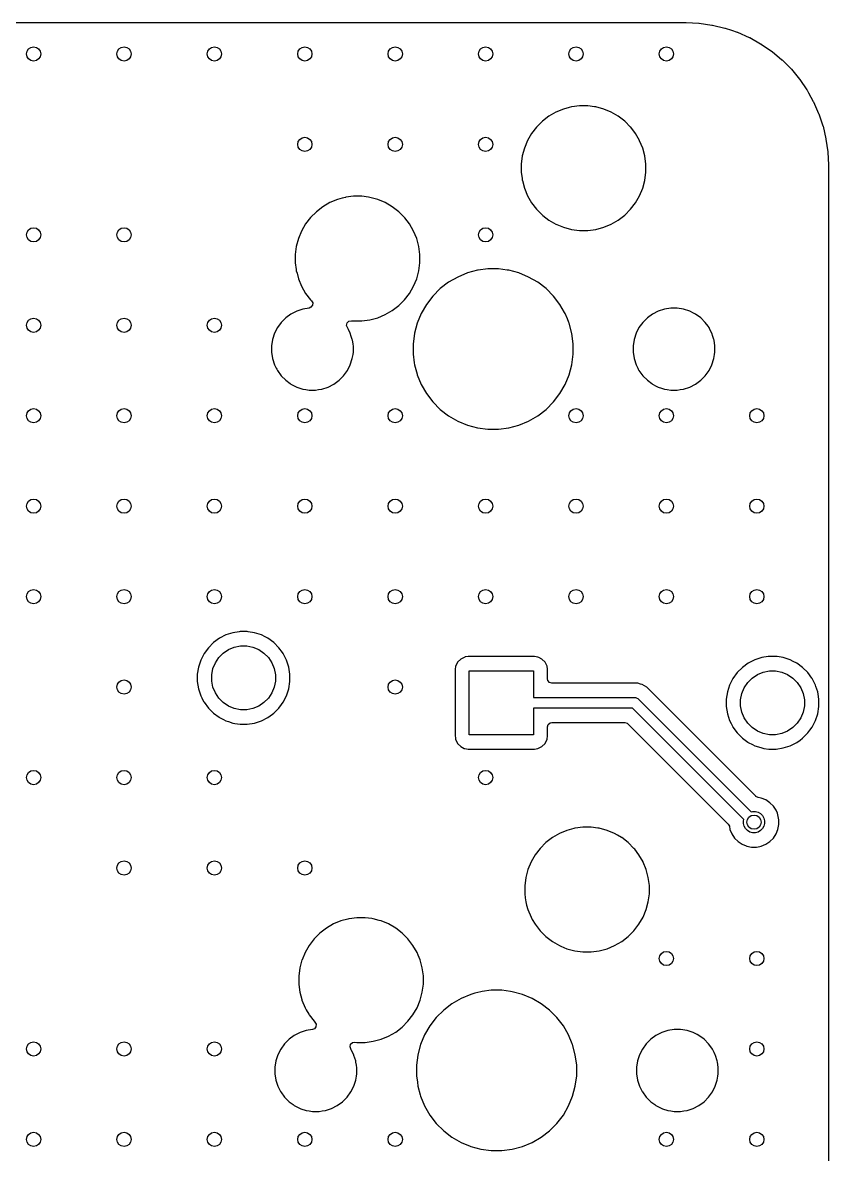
# Model space of a CAD drawing. Extents: x 2.6 to 14.2, y -9.4 to -3.8.
# Drawn here: x 13.271 to 14.162, y -5.047 to -3.796 of the extents above; entities that cross this region are included whole.
import ezdxf

# ---------------------------------------------------------------- set-up
doc = ezdxf.new("R2010")
doc.units = 0
doc.header["$MEASUREMENT"] = 0
doc.layers.add('BLACK', color=7, linetype='CONTINUOUS')

msp = doc.modelspace()

# ---------------------------------------------------------------- linework, layer by layer
at = {"layer": 'BLACK', "linetype": 'CONTINUOUS'}
for p, q in [((11.5547, -3.7959), (14.0012, -3.7959)), ((14.0012, -3.7959), (14.0048, -3.7959)), ((14.0048, -3.7959), (14.005, -3.7959)), ((14.005, -3.7959), (14.0192, -3.7966)), ((14.0192, -3.7966), (14.0196, -3.7966)), ((14.0196, -3.7966), (14.0336, -3.7986)), ((14.0336, -3.7986), (14.034, -3.7986)), ((14.034, -3.7986), (14.0478, -3.8019)), ((14.0478, -3.8019), (14.0482, -3.802)), ((14.0482, -3.802), (14.0551, -3.8043)), ((14.0551, -3.8043), (14.0616, -3.8065)), ((14.0616, -3.8065), (14.062, -3.8066)), ((14.062, -3.8066), (14.0749, -3.8123)), ((14.0749, -3.8123), (14.0753, -3.8125)), ((14.0753, -3.8125), (14.0872, -3.8192)), ((14.0872, -3.8192), (14.0876, -3.8194)), ((14.0876, -3.8194), (14.088, -3.8196)), ((14.088, -3.8196), (14.0996, -3.8276)), ((14.0996, -3.8276), (14.1, -3.8279)), ((14.1, -3.8279), (14.1108, -3.8369)), ((14.1108, -3.8369), (14.1111, -3.8372)), ((14.1111, -3.8372), (14.1211, -3.8471)), ((14.1211, -3.8471), (14.1214, -3.8475)), ((14.1214, -3.8475), (14.1304, -3.8583)), ((14.1304, -3.8583), (14.1307, -3.8587)), ((14.1307, -3.8587), (14.1386, -3.8703)), ((14.1386, -3.8703), (14.1389, -3.8707)), ((14.1389, -3.8707), (14.1405, -3.8736)), ((14.1405, -3.8736), (14.1457, -3.883)), ((13.8756, -3.8897), (13.8694, -3.8914)), ((13.8781, -3.8891), (13.8756, -3.8897)), ((13.8785, -3.889), (13.8781, -3.8891)), ((13.887, -3.8879), (13.8785, -3.889)), ((13.8961, -3.8879), (13.887, -3.8879)), ((13.887, -3.8879), (13.887, -3.8879)), ((13.9035, -3.8889), (13.8961, -3.8879)), ((13.8961, -3.8879), (13.8961, -3.8879)), ((13.905, -3.8891), (13.9035, -3.8889)), ((13.9138, -3.8914), (13.905, -3.8891)), ((14.1457, -3.883), (14.1459, -3.8834)), ((14.1459, -3.8834), (14.1516, -3.8963)), ((13.8532, -3.8994), (13.846, -3.9049)), ((13.861, -3.8949), (13.8532, -3.8994)), ((13.8694, -3.8914), (13.861, -3.8949)), ((13.861, -3.8949), (13.861, -3.8949)), ((13.9221, -3.8949), (13.9138, -3.8914)), ((13.9299, -3.8994), (13.9221, -3.8949)), ((13.9221, -3.8949), (13.9221, -3.8949)), ((13.9371, -3.9049), (13.9299, -3.8994)), ((14.1516, -3.8963), (14.1518, -3.8967)), ((14.1518, -3.8967), (14.1563, -3.9101)), ((13.8396, -3.9113), (13.8341, -3.9184)), ((13.846, -3.9049), (13.8396, -3.9113)), ((13.9435, -3.9113), (13.9371, -3.9049)), ((13.9371, -3.9049), (13.9371, -3.9049)), ((13.9437, -3.9116), (13.9435, -3.9113)), ((13.9435, -3.9113), (13.9435, -3.9113)), ((13.9435, -3.9113), (13.9435, -3.9113)), ((13.949, -3.9184), (13.9437, -3.9116)), ((14.1563, -3.9101), (14.1564, -3.9105)), ((14.1564, -3.9105), (14.1596, -3.9242)), ((13.8296, -3.9263), (13.8262, -3.9346)), ((13.8341, -3.9184), (13.8296, -3.9263)), ((13.8296, -3.9263), (13.8296, -3.9263)), ((13.9535, -3.9263), (13.949, -3.9184)), ((13.949, -3.9184), (13.949, -3.9184)), ((13.949, -3.9184), (13.949, -3.9184)), ((13.9536, -3.9266), (13.9535, -3.9263)), ((13.9535, -3.9263), (13.9535, -3.9263)), ((13.9535, -3.9263), (13.9535, -3.9263)), ((13.957, -3.9346), (13.9536, -3.9266)), ((14.1596, -3.9242), (14.1597, -3.9247)), ((14.1597, -3.9247), (14.1616, -3.9386)), ((13.8262, -3.9346), (13.8238, -3.9433)), ((13.9593, -3.9433), (13.957, -3.9346)), ((14.1616, -3.9386), (14.1617, -3.9391)), ((14.1617, -3.9391), (14.1623, -3.9532)), ((13.8238, -3.9433), (13.8226, -3.9523)), ((13.8226, -3.9523), (13.8226, -3.9613)), ((13.8238, -3.9433), (13.8238, -3.9433)), ((13.9605, -3.9523), (13.9593, -3.9433)), ((13.9605, -3.9613), (13.9605, -3.9523)), ((14.1623, -3.9532), (14.1623, -3.9535)), ((14.1623, -3.9535), (14.1623, -5.9978)), ((13.8226, -3.9613), (13.8236, -3.9682)), ((13.9593, -3.9703), (13.9605, -3.9613)), ((13.8236, -3.9682), (13.8238, -3.9703)), ((13.8238, -3.9703), (13.8239, -3.9706)), ((13.8239, -3.9706), (13.8262, -3.979)), ((13.957, -3.979), (13.9593, -3.9703)), ((13.6244, -3.99), (13.6194, -3.9914)), ((13.6281, -3.9891), (13.6244, -3.99)), ((13.6285, -3.989), (13.6281, -3.9891)), ((13.637, -3.9879), (13.6285, -3.989)), ((13.6461, -3.9879), (13.637, -3.9879)), ((13.637, -3.9879), (13.637, -3.9879)), ((13.6535, -3.9889), (13.6461, -3.9879)), ((13.6461, -3.9879), (13.6461, -3.9879)), ((13.655, -3.9891), (13.6535, -3.9889)), ((13.6638, -3.9914), (13.655, -3.9891)), ((13.8262, -3.979), (13.8296, -3.9873)), ((13.8296, -3.9873), (13.8296, -3.9873)), ((13.8296, -3.9873), (13.8341, -3.9952)), ((13.949, -3.9952), (13.9535, -3.9873)), ((13.9535, -3.9873), (13.957, -3.979)), ((13.6032, -3.9994), (13.596, -4.0049)), ((13.611, -3.9949), (13.6032, -3.9994)), ((13.6194, -3.9914), (13.611, -3.9949)), ((13.611, -3.9949), (13.611, -3.9949)), ((13.6721, -3.9949), (13.6638, -3.9914)), ((13.6799, -3.9994), (13.6721, -3.9949)), ((13.6721, -3.9949), (13.6721, -3.9949)), ((13.6871, -4.0049), (13.6799, -3.9994)), ((13.8341, -3.9952), (13.8396, -4.0023)), ((13.8396, -4.0023), (13.8396, -4.0023)), ((13.8396, -4.0023), (13.846, -4.0087)), ((13.9371, -4.0087), (13.9435, -4.0023)), ((13.9435, -4.0023), (13.949, -3.9952)), ((13.9435, -4.0023), (13.9435, -4.0023)), ((13.9435, -4.0023), (13.9435, -4.0023)), ((13.5896, -4.0113), (13.5841, -4.0184)), ((13.596, -4.0049), (13.5896, -4.0113)), ((13.6935, -4.0113), (13.6871, -4.0049)), ((13.6871, -4.0049), (13.6871, -4.0049)), ((13.6937, -4.0116), (13.6935, -4.0113)), ((13.6935, -4.0113), (13.6935, -4.0113)), ((13.6935, -4.0113), (13.6935, -4.0113)), ((13.699, -4.0184), (13.6937, -4.0116)), ((13.846, -4.0087), (13.846, -4.0087)), ((13.846, -4.0087), (13.846, -4.0087)), ((13.846, -4.0087), (13.8464, -4.009)), ((13.8464, -4.009), (13.8532, -4.0142)), ((13.8532, -4.0142), (13.8532, -4.0142)), ((13.8532, -4.0142), (13.8532, -4.0142)), ((13.8532, -4.0142), (13.861, -4.0187)), ((13.9221, -4.0187), (13.9299, -4.0142)), ((13.9299, -4.0142), (13.9371, -4.0087)), ((13.9371, -4.0087), (13.9371, -4.0087)), ((13.9371, -4.0087), (13.9371, -4.0087)), ((13.5796, -4.0263), (13.5762, -4.0346)), ((13.5841, -4.0184), (13.5796, -4.0263)), ((13.5796, -4.0263), (13.5796, -4.0263)), ((13.7035, -4.0263), (13.699, -4.0184)), ((13.699, -4.0184), (13.699, -4.0184)), ((13.699, -4.0184), (13.699, -4.0184)), ((13.7036, -4.0266), (13.7035, -4.0263)), ((13.7035, -4.0263), (13.7035, -4.0263)), ((13.7035, -4.0263), (13.7035, -4.0263)), ((13.707, -4.0346), (13.7036, -4.0266)), ((13.861, -4.0187), (13.861, -4.0187)), ((13.861, -4.0187), (13.861, -4.0187)), ((13.861, -4.0187), (13.8618, -4.019)), ((13.8618, -4.019), (13.8694, -4.0222)), ((13.8694, -4.0222), (13.8781, -4.0245)), ((13.8781, -4.0245), (13.887, -4.0257)), ((13.887, -4.0257), (13.887, -4.0257)), ((13.887, -4.0257), (13.8961, -4.0257)), ((13.8961, -4.0257), (13.905, -4.0245)), ((13.8961, -4.0257), (13.8961, -4.0257)), ((13.905, -4.0245), (13.9138, -4.0222)), ((13.9138, -4.0222), (13.9221, -4.0187)), ((13.5762, -4.0346), (13.5738, -4.0433)), ((13.7093, -4.0433), (13.707, -4.0346)), ((13.5738, -4.0433), (13.5726, -4.0523)), ((13.5726, -4.0523), (13.5726, -4.0613)), ((13.5738, -4.0433), (13.5738, -4.0433)), ((13.7105, -4.0523), (13.7093, -4.0433)), ((13.7105, -4.0613), (13.7105, -4.0523)), ((13.5726, -4.0613), (13.5736, -4.0688)), ((13.7093, -4.0703), (13.7105, -4.0613)), ((13.5736, -4.0688), (13.5738, -4.0703)), ((13.5738, -4.0703), (13.5746, -4.073)), ((13.5746, -4.073), (13.5762, -4.079)), ((13.707, -4.079), (13.7093, -4.0703)), ((13.7523, -4.0772), (13.7422, -4.083)), ((13.763, -4.0727), (13.7523, -4.0772)), ((13.7523, -4.0772), (13.7523, -4.0772)), ((13.7742, -4.0697), (13.763, -4.0727)), ((13.763, -4.0727), (13.763, -4.0727)), ((13.7748, -4.0696), (13.7742, -4.0697)), ((13.7858, -4.0682), (13.7748, -4.0696)), ((13.7974, -4.0682), (13.7858, -4.0682)), ((13.7858, -4.0682), (13.7858, -4.0682)), ((13.807, -4.0695), (13.7974, -4.0682)), ((13.7974, -4.0682), (13.7974, -4.0682)), ((13.8089, -4.0697), (13.807, -4.0695)), ((13.8201, -4.0727), (13.8089, -4.0697)), ((13.8308, -4.0772), (13.8201, -4.0727)), ((13.8201, -4.0727), (13.8201, -4.0727)), ((13.8201, -4.0727), (13.8201, -4.0727)), ((13.8409, -4.083), (13.8308, -4.0772)), ((13.8308, -4.0772), (13.8308, -4.0772)), ((13.5762, -4.079), (13.5796, -4.0873)), ((13.5796, -4.0873), (13.5796, -4.0873)), ((13.5796, -4.0873), (13.5841, -4.0952)), ((13.699, -4.0952), (13.7035, -4.0873)), ((13.7035, -4.0873), (13.707, -4.079)), ((13.733, -4.09), (13.7248, -4.0983)), ((13.7422, -4.083), (13.733, -4.09)), ((13.733, -4.09), (13.733, -4.09)), ((13.8501, -4.09), (13.8409, -4.083)), ((13.8583, -4.0983), (13.8501, -4.09)), ((13.8501, -4.09), (13.8501, -4.09)), ((13.5841, -4.0952), (13.5896, -4.1023)), ((13.5896, -4.1023), (13.5896, -4.1023)), ((13.5896, -4.1023), (13.5906, -4.1033)), ((13.5906, -4.1033), (13.5919, -4.1057)), ((13.6871, -4.1087), (13.6935, -4.1023)), ((13.6935, -4.1023), (13.699, -4.0952)), ((13.6935, -4.1023), (13.6935, -4.1023)), ((13.6935, -4.1023), (13.6935, -4.1023)), ((13.7248, -4.0983), (13.7177, -4.1075)), ((13.7248, -4.0983), (13.7248, -4.0983)), ((13.8654, -4.1075), (13.8583, -4.0983)), ((13.8583, -4.0983), (13.8583, -4.0983)), ((13.5742, -4.1148), (13.5678, -4.1181)), ((13.581, -4.1126), (13.5742, -4.1148)), ((13.5742, -4.1148), (13.5742, -4.1148)), ((13.5879, -4.1115), (13.581, -4.1126)), ((13.59, -4.1106), (13.5879, -4.1115)), ((13.5917, -4.1084), (13.59, -4.1106)), ((13.5919, -4.1057), (13.5917, -4.1084)), ((13.6721, -4.1187), (13.6799, -4.1142)), ((13.6799, -4.1142), (13.6871, -4.1087)), ((13.6871, -4.1087), (13.6871, -4.1087)), ((13.6871, -4.1087), (13.6871, -4.1087)), ((13.7177, -4.1075), (13.7119, -4.1175)), ((13.8705, -4.1163), (13.8654, -4.1075)), ((13.8712, -4.1175), (13.8705, -4.1163)), ((13.9742, -4.1148), (13.9678, -4.1181)), ((13.981, -4.1126), (13.9742, -4.1148)), ((13.9742, -4.1148), (13.9742, -4.1148)), ((13.988, -4.1115), (13.981, -4.1126)), ((13.9951, -4.1115), (13.988, -4.1115)), ((13.988, -4.1115), (13.988, -4.1115)), ((14.0022, -4.1126), (13.9951, -4.1115)), ((13.9951, -4.1115), (13.9951, -4.1115)), ((14.009, -4.1148), (14.0022, -4.1126)), ((14.0133, -4.117), (14.009, -4.1148)), ((14.009, -4.1148), (14.009, -4.1148)), ((13.557, -4.1273), (13.5528, -4.1331)), ((13.5621, -4.1222), (13.557, -4.1273)), ((13.557, -4.1273), (13.557, -4.1273)), ((13.5678, -4.1181), (13.5621, -4.1222)), ((13.5621, -4.1222), (13.5621, -4.1222)), ((13.6294, -4.1306), (13.6301, -4.1279)), ((13.6301, -4.1279), (13.632, -4.126)), ((13.632, -4.126), (13.6347, -4.1254)), ((13.6347, -4.1254), (13.635, -4.1254)), ((13.635, -4.1254), (13.637, -4.1257)), ((13.637, -4.1257), (13.637, -4.1257)), ((13.637, -4.1257), (13.6461, -4.1257)), ((13.6461, -4.1257), (13.655, -4.1245)), ((13.6461, -4.1257), (13.6461, -4.1257)), ((13.655, -4.1245), (13.6638, -4.1222)), ((13.6638, -4.1222), (13.6721, -4.1187)), ((13.7075, -4.1283), (13.7045, -4.1394)), ((13.7119, -4.1175), (13.7075, -4.1283)), ((13.7075, -4.1283), (13.7075, -4.1283)), ((13.7119, -4.1175), (13.7119, -4.1175)), ((13.8737, -4.1235), (13.8712, -4.1175)), ((13.8754, -4.1276), (13.8737, -4.1235)), ((13.8756, -4.1283), (13.8754, -4.1276)), ((13.8787, -4.1395), (13.8756, -4.1283)), ((13.957, -4.1273), (13.9528, -4.1331)), ((13.9621, -4.1222), (13.957, -4.1273)), ((13.957, -4.1273), (13.957, -4.1273)), ((13.9678, -4.1181), (13.9621, -4.1222)), ((13.9621, -4.1222), (13.9621, -4.1222)), ((14.0153, -4.1181), (14.0133, -4.117)), ((14.0211, -4.1222), (14.0153, -4.1181)), ((14.0153, -4.1181), (14.0153, -4.1181)), ((14.0153, -4.1181), (14.0153, -4.1181)), ((14.0261, -4.1273), (14.0211, -4.1222)), ((14.0211, -4.1222), (14.0211, -4.1222)), ((14.0292, -4.1315), (14.0261, -4.1273)), ((14.0261, -4.1273), (14.0261, -4.1273)), ((13.5496, -4.1394), (13.5474, -4.1462)), ((13.5528, -4.1331), (13.5496, -4.1394)), ((13.5496, -4.1394), (13.5496, -4.1394)), ((13.6303, -4.1329), (13.6294, -4.1306)), ((13.6303, -4.1331), (13.6302, -4.1329)), ((13.6302, -4.1329), (13.6303, -4.1329)), ((13.6314, -4.1352), (13.6303, -4.1331)), ((13.6303, -4.1331), (13.6303, -4.1331)), ((13.6303, -4.1331), (13.6303, -4.1331)), ((13.6335, -4.1394), (13.6314, -4.1352)), ((13.6346, -4.1428), (13.6335, -4.1394)), ((13.6335, -4.1394), (13.6335, -4.1394)), ((13.7045, -4.1395), (13.703, -4.151)), ((13.7045, -4.1394), (13.7045, -4.1395)), ((13.7045, -4.1395), (13.7045, -4.1395)), ((13.8802, -4.151), (13.8787, -4.1395)), ((13.9496, -4.1394), (13.9474, -4.1462)), ((13.9528, -4.1331), (13.9496, -4.1394)), ((13.9496, -4.1394), (13.9496, -4.1394)), ((14.0303, -4.1331), (14.0292, -4.1315)), ((14.0314, -4.1352), (14.0303, -4.1331)), ((14.0335, -4.1394), (14.0314, -4.1352)), ((14.0346, -4.1428), (14.0335, -4.1394)), ((14.0335, -4.1394), (14.0335, -4.1394)), ((13.5474, -4.1462), (13.5463, -4.1532)), ((13.5463, -4.1532), (13.5463, -4.1604)), ((13.6357, -4.1462), (13.6346, -4.1428)), ((13.6359, -4.147), (13.6357, -4.1462)), ((13.6365, -4.151), (13.6359, -4.147)), ((13.6366, -4.1516), (13.6365, -4.151)), ((13.6369, -4.1532), (13.6366, -4.1516)), ((13.6369, -4.1604), (13.6369, -4.1532)), ((13.703, -4.151), (13.703, -4.1626)), ((13.8802, -4.1532), (13.8802, -4.151)), ((13.8802, -4.1626), (13.8802, -4.1532)), ((13.9474, -4.1462), (13.9463, -4.1532)), ((13.9463, -4.1532), (13.9463, -4.1604)), ((14.0357, -4.1462), (14.0346, -4.1428)), ((14.0359, -4.147), (14.0357, -4.1462)), ((14.0369, -4.1532), (14.0359, -4.147)), ((14.0369, -4.1604), (14.0369, -4.1532)), ((13.5463, -4.1604), (13.5474, -4.1674)), ((13.6357, -4.1674), (13.6365, -4.1629)), ((13.6365, -4.1629), (13.6369, -4.1604)), ((13.703, -4.1626), (13.7042, -4.1722)), ((13.8787, -4.1741), (13.8802, -4.1626)), ((13.9463, -4.1604), (13.9474, -4.1674)), ((14.0357, -4.1674), (14.0365, -4.1629)), ((14.0365, -4.1629), (14.0369, -4.1604)), ((13.5474, -4.1674), (13.5496, -4.1742)), ((13.5496, -4.1742), (13.5496, -4.1742)), ((13.5496, -4.1742), (13.5515, -4.1779)), ((13.5515, -4.1779), (13.5521, -4.179)), ((13.6303, -4.1805), (13.6335, -4.1742)), ((13.6335, -4.1742), (13.6357, -4.1674)), ((13.7042, -4.1722), (13.7045, -4.1741)), ((13.7045, -4.1741), (13.7073, -4.1845)), ((13.8756, -4.1853), (13.8787, -4.1741)), ((13.9474, -4.1674), (13.9496, -4.1742)), ((13.9496, -4.1742), (13.9496, -4.1742)), ((13.9496, -4.1742), (13.9515, -4.1779)), ((13.9515, -4.1779), (13.9521, -4.179)), ((14.0303, -4.1805), (14.0335, -4.1742)), ((14.0335, -4.1742), (14.0357, -4.1674)), ((13.5521, -4.179), (13.5528, -4.1805)), ((13.5528, -4.1805), (13.557, -4.1863)), ((13.557, -4.1863), (13.557, -4.1863)), ((13.557, -4.1863), (13.5621, -4.1913)), ((13.5621, -4.1913), (13.5621, -4.1913)), ((13.5621, -4.1913), (13.5669, -4.1948)), ((13.6153, -4.1955), (13.6211, -4.1913)), ((13.6211, -4.1913), (13.6261, -4.1863)), ((13.6261, -4.1863), (13.6303, -4.1805)), ((13.7073, -4.1845), (13.7075, -4.1853)), ((13.7075, -4.1853), (13.7075, -4.1853)), ((13.7075, -4.1853), (13.7119, -4.1961)), ((13.8712, -4.1961), (13.8756, -4.1853)), ((13.9521, -4.179), (13.9528, -4.1805)), ((13.9528, -4.1805), (13.957, -4.1863)), ((13.957, -4.1863), (13.957, -4.1863)), ((13.957, -4.1863), (13.9621, -4.1913)), ((13.9621, -4.1913), (13.9621, -4.1913)), ((13.9621, -4.1913), (13.9669, -4.1948)), ((14.0153, -4.1955), (14.0211, -4.1913)), ((14.0211, -4.1913), (14.0261, -4.1863)), ((14.0261, -4.1863), (14.0303, -4.1805)), ((13.5669, -4.1948), (13.5678, -4.1955)), ((13.5678, -4.1955), (13.572, -4.1977)), ((13.572, -4.1977), (13.5742, -4.1988)), ((13.5742, -4.1988), (13.5742, -4.1988)), ((13.5742, -4.1988), (13.5776, -4.1999)), ((13.5776, -4.1999), (13.581, -4.201)), ((13.581, -4.201), (13.5842, -4.2015)), ((13.5842, -4.2015), (13.588, -4.2021)), ((13.588, -4.2021), (13.588, -4.2021)), ((13.588, -4.2021), (13.5951, -4.2021)), ((13.5951, -4.2021), (13.5985, -4.2016)), ((13.5985, -4.2016), (13.6022, -4.201)), ((13.6022, -4.201), (13.609, -4.1988)), ((13.609, -4.1988), (13.6153, -4.1955)), ((13.7119, -4.1961), (13.7119, -4.1961)), ((13.7119, -4.1961), (13.7177, -4.2061)), ((13.8654, -4.2061), (13.8712, -4.1961)), ((13.9669, -4.1948), (13.9678, -4.1955)), ((13.9678, -4.1955), (13.972, -4.1977)), ((13.972, -4.1977), (13.9742, -4.1988)), ((13.9742, -4.1988), (13.9742, -4.1988)), ((13.9742, -4.1988), (13.9776, -4.1999)), ((13.9776, -4.1999), (13.981, -4.201)), ((13.981, -4.201), (13.9842, -4.2015)), ((13.9842, -4.2015), (13.988, -4.2021)), ((13.988, -4.2021), (13.988, -4.2021)), ((13.988, -4.2021), (13.9951, -4.2021)), ((13.9951, -4.2021), (13.9985, -4.2016)), ((13.9985, -4.2016), (14.0022, -4.201)), ((14.0022, -4.201), (14.009, -4.1988)), ((14.009, -4.1988), (14.0153, -4.1955)), ((13.7177, -4.2061), (13.7248, -4.2153)), ((13.7248, -4.2153), (13.7248, -4.2153)), ((13.7248, -4.2153), (13.733, -4.2236)), ((13.8501, -4.2236), (13.8583, -4.2153)), ((13.8583, -4.2153), (13.8654, -4.2061)), ((13.733, -4.2236), (13.733, -4.2236)), ((13.733, -4.2236), (13.7422, -4.2306)), ((13.8409, -4.2306), (13.8501, -4.2236)), ((13.7422, -4.2306), (13.7523, -4.2364)), ((13.7523, -4.2364), (13.7523, -4.2364)), ((13.7523, -4.2364), (13.7523, -4.2364)), ((13.7523, -4.2364), (13.763, -4.2409)), ((13.763, -4.2409), (13.7742, -4.2439)), ((13.8089, -4.2439), (13.8201, -4.2409)), ((13.8201, -4.2409), (13.8308, -4.2364)), ((13.8308, -4.2364), (13.8409, -4.2306)), ((13.7742, -4.2439), (13.7858, -4.2454)), ((13.7858, -4.2454), (13.7858, -4.2454)), ((13.7858, -4.2454), (13.7974, -4.2454)), ((13.7974, -4.2454), (13.8089, -4.2439)), ((13.7974, -4.2454), (13.7974, -4.2454)), ((13.4887, -4.4765), (13.4822, -4.4813)), ((13.4959, -4.4729), (13.4887, -4.4765)), ((13.5035, -4.4704), (13.4959, -4.4729)), ((13.5105, -4.4693), (13.5035, -4.4704)), ((13.5115, -4.4691), (13.5105, -4.4693)), ((13.5195, -4.4691), (13.5115, -4.4691)), ((13.5206, -4.4693), (13.5195, -4.4691)), ((13.5275, -4.4704), (13.5206, -4.4693)), ((13.5352, -4.4729), (13.5275, -4.4704)), ((13.5392, -4.4749), (13.5352, -4.4729)), ((13.5424, -4.4765), (13.5392, -4.4749)), ((13.5489, -4.4813), (13.5424, -4.4765)), ((13.5424, -4.4765), (13.5424, -4.4765)), ((13.5424, -4.4765), (13.5424, -4.4765)), ((13.4765, -4.487), (13.4717, -4.4935)), ((13.4822, -4.4813), (13.4765, -4.487)), ((13.493, -4.4929), (13.4988, -4.4891)), ((13.4988, -4.4891), (13.5052, -4.4864)), ((13.5052, -4.4864), (13.512, -4.485)), ((13.512, -4.485), (13.519, -4.485)), ((13.519, -4.485), (13.5258, -4.4864)), ((13.5258, -4.4864), (13.5322, -4.4891)), ((13.5322, -4.4891), (13.538, -4.4929)), ((13.5546, -4.487), (13.5489, -4.4813)), ((13.5585, -4.4923), (13.5546, -4.487)), ((13.4681, -4.5007), (13.4656, -4.5083)), ((13.4717, -4.4935), (13.4681, -4.5007)), ((13.4816, -4.51), (13.4843, -4.5036)), ((13.4843, -4.5036), (13.4881, -4.4978)), ((13.4881, -4.4978), (13.493, -4.4929)), ((13.538, -4.4929), (13.5429, -4.4978)), ((13.5429, -4.4978), (13.5468, -4.5036)), ((13.5468, -4.5036), (13.5494, -4.51)), ((13.5593, -4.4935), (13.5585, -4.4923)), ((13.5615, -4.4978), (13.5593, -4.4935)), ((13.563, -4.5007), (13.5615, -4.4978)), ((13.5655, -4.5083), (13.563, -4.5007)), ((13.563, -4.5007), (13.563, -4.5007)), ((13.563, -4.5007), (13.563, -4.5007)), ((13.7517, -4.5041), (13.7499, -4.5075)), ((13.7522, -4.503), (13.7517, -4.5041)), ((13.7557, -4.4995), (13.7522, -4.503)), ((13.7522, -4.503), (13.7522, -4.503)), ((13.7522, -4.503), (13.7522, -4.503)), ((13.7602, -4.4973), (13.7557, -4.4995)), ((13.7557, -4.4995), (13.7557, -4.4995)), ((13.7557, -4.4995), (13.7557, -4.4995)), ((13.7607, -4.4972), (13.7602, -4.4973)), ((13.7639, -4.4967), (13.7607, -4.4972)), ((13.8372, -4.4967), (13.7639, -4.4967)), ((13.8409, -4.4973), (13.8372, -4.4967)), ((13.842, -4.4978), (13.8409, -4.4973)), ((13.8454, -4.4995), (13.842, -4.4978)), ((13.8489, -4.503), (13.8454, -4.4995)), ((13.8454, -4.4995), (13.8454, -4.4995)), ((13.8454, -4.4995), (13.8454, -4.4995)), ((13.8512, -4.5075), (13.8489, -4.503)), ((13.8489, -4.503), (13.8489, -4.503)), ((13.8489, -4.503), (13.8489, -4.503)), ((14.0737, -4.5041), (14.0672, -4.5088)), ((14.0809, -4.5004), (14.0737, -4.5041)), ((14.0886, -4.4979), (14.0809, -4.5004)), ((14.0956, -4.4968), (14.0886, -4.4979)), ((14.0965, -4.4967), (14.0956, -4.4968)), ((14.1046, -4.4967), (14.0965, -4.4967)), ((14.1057, -4.4968), (14.1046, -4.4967)), ((14.1125, -4.4979), (14.1057, -4.4968)), ((14.1202, -4.5004), (14.1125, -4.4979)), ((14.1235, -4.5021), (14.1202, -4.5004)), ((14.1274, -4.5041), (14.1235, -4.5021)), ((14.1339, -4.5088), (14.1274, -4.5041)), ((14.1274, -4.5041), (14.1274, -4.5041)), ((14.1274, -4.5041), (14.1274, -4.5041)), ((13.4656, -4.5083), (13.4643, -4.5163)), ((13.4643, -4.5163), (13.4643, -4.5243)), ((13.4803, -4.5168), (13.4816, -4.51)), ((13.5494, -4.51), (13.5508, -4.5168)), ((13.5659, -4.5112), (13.5655, -4.5083)), ((13.5667, -4.5163), (13.5659, -4.5112)), ((13.5667, -4.5243), (13.5667, -4.5163)), ((13.7499, -4.5075), (13.7494, -4.5112)), ((13.7494, -4.5112), (13.7494, -4.5845)), ((13.7651, -4.5833), (13.7651, -4.5124)), ((13.7651, -4.5124), (13.836, -4.5124)), ((13.836, -4.5124), (13.836, -4.542)), ((13.8517, -4.5107), (13.8512, -4.5075)), ((13.8518, -4.5112), (13.8517, -4.5107)), ((13.8518, -4.5213), (13.8518, -4.5112)), ((14.0615, -4.5145), (14.0568, -4.521)), ((14.0672, -4.5088), (14.0615, -4.5145)), ((14.0781, -4.5205), (14.0839, -4.5166)), ((14.0839, -4.5166), (14.0903, -4.514)), ((14.0903, -4.514), (14.0971, -4.5126)), ((14.0971, -4.5126), (14.104, -4.5126)), ((14.104, -4.5126), (14.1108, -4.514)), ((14.1108, -4.514), (14.1173, -4.5166)), ((14.1173, -4.5166), (14.123, -4.5205)), ((14.1396, -4.5145), (14.1339, -4.5088)), ((14.144, -4.5206), (14.1396, -4.5145)), ((13.4643, -4.5243), (13.4656, -4.5323)), ((13.4803, -4.5238), (13.4803, -4.5168)), ((13.4816, -4.5306), (13.4803, -4.5238)), ((13.5508, -4.5238), (13.5494, -4.5306)), ((13.5508, -4.5168), (13.5508, -4.5238)), ((13.5655, -4.5323), (13.5667, -4.5243)), ((13.8522, -4.5233), (13.8518, -4.5213)), ((13.854, -4.5254), (13.8522, -4.5233)), ((13.8566, -4.5262), (13.854, -4.5254)), ((13.951, -4.5262), (13.8566, -4.5262)), ((13.9515, -4.5263), (13.951, -4.5262)), ((13.951, -4.5262), (13.951, -4.5262)), ((13.9547, -4.5272), (13.9515, -4.5263)), ((13.9565, -4.5277), (13.9547, -4.5272)), ((13.9547, -4.5272), (13.9547, -4.5272)), ((13.9615, -4.5305), (13.9565, -4.5277)), ((13.9565, -4.5277), (13.9565, -4.5277)), ((14.0531, -4.5282), (14.0506, -4.5359)), ((14.0568, -4.521), (14.0531, -4.5282)), ((14.0693, -4.5312), (14.0732, -4.5254)), ((14.0732, -4.5254), (14.0781, -4.5205)), ((14.123, -4.5205), (14.1279, -4.5254)), ((14.1279, -4.5254), (14.1318, -4.5312)), ((14.1443, -4.521), (14.144, -4.5206)), ((14.1465, -4.5254), (14.1443, -4.521)), ((14.148, -4.5282), (14.1465, -4.5254)), ((14.1485, -4.5299), (14.148, -4.5282)), ((14.148, -4.5282), (14.148, -4.5282)), ((14.148, -4.5282), (14.148, -4.5282)), ((13.4656, -4.5323), (13.4681, -4.54)), ((13.4681, -4.54), (13.4693, -4.5423)), ((13.4843, -4.537), (13.4816, -4.5306)), ((13.4881, -4.5428), (13.4843, -4.537)), ((13.5468, -4.537), (13.5429, -4.5428)), ((13.5494, -4.5306), (13.5468, -4.537)), ((13.5593, -4.5471), (13.563, -4.54)), ((13.563, -4.54), (13.5655, -4.5323)), ((13.9748, -4.5438), (13.9615, -4.5305)), ((13.9615, -4.5305), (13.9615, -4.5305)), ((14.0506, -4.5359), (14.0494, -4.5438)), ((14.0653, -4.5444), (14.0666, -4.5376)), ((14.0666, -4.5376), (14.0693, -4.5312)), ((14.1318, -4.5312), (14.1345, -4.5376)), ((14.1345, -4.5376), (14.1358, -4.5444)), ((14.1505, -4.5359), (14.1485, -4.5299)), ((14.1509, -4.5384), (14.1505, -4.5359)), ((14.1518, -4.5438), (14.1509, -4.5384)), ((13.4693, -4.5423), (13.4713, -4.5463)), ((13.4713, -4.5463), (13.4717, -4.5471)), ((13.4717, -4.5471), (13.4765, -4.5537)), ((13.4765, -4.5537), (13.4822, -4.5594)), ((13.493, -4.5477), (13.4881, -4.5428)), ((13.4988, -4.5516), (13.493, -4.5477)), ((13.5052, -4.5542), (13.4988, -4.5516)), ((13.512, -4.5556), (13.5052, -4.5542)), ((13.5258, -4.5542), (13.519, -4.5556)), ((13.5322, -4.5516), (13.5258, -4.5542)), ((13.538, -4.5477), (13.5322, -4.5516)), ((13.5429, -4.5428), (13.538, -4.5477)), ((13.5489, -4.5594), (13.5546, -4.5537)), ((13.5546, -4.5537), (13.5574, -4.5497)), ((13.5546, -4.5537), (13.5546, -4.5537)), ((13.5546, -4.5537), (13.5546, -4.5537)), ((13.5574, -4.5497), (13.5593, -4.5471)), ((13.836, -4.542), (13.9482, -4.542)), ((13.9457, -4.5538), (13.836, -4.5538)), ((13.836, -4.5538), (13.836, -4.5833)), ((14.0687, -4.6768), (13.9457, -4.5538)), ((13.9482, -4.542), (13.9493, -4.5421)), ((13.9493, -4.5421), (13.9499, -4.5423)), ((13.9499, -4.5423), (13.9514, -4.543)), ((13.9514, -4.543), (13.9523, -4.5437)), ((13.9523, -4.5437), (14.0771, -4.6685)), ((14.0822, -4.6512), (13.9748, -4.5438)), ((14.0494, -4.5438), (14.0494, -4.5519)), ((14.0494, -4.5519), (14.0506, -4.5599)), ((14.0653, -4.5513), (14.0653, -4.5444)), ((14.0666, -4.5582), (14.0653, -4.5513)), ((14.1358, -4.5513), (14.1345, -4.5582)), ((14.1358, -4.5444), (14.1358, -4.5513)), ((14.1505, -4.5599), (14.1518, -4.5519)), ((14.1518, -4.5519), (14.1518, -4.5438)), ((13.4822, -4.5594), (13.4883, -4.5638)), ((13.4883, -4.5638), (13.4887, -4.5641)), ((13.4887, -4.5641), (13.4933, -4.5664)), ((13.4933, -4.5664), (13.4959, -4.5678)), ((13.519, -4.5556), (13.512, -4.5556)), ((13.5352, -4.5678), (13.5424, -4.5641)), ((13.5424, -4.5641), (13.5474, -4.5604)), ((13.5474, -4.5604), (13.5489, -4.5594)), ((13.5489, -4.5594), (13.5489, -4.5594)), ((13.5489, -4.5594), (13.5489, -4.5594)), ((14.0506, -4.5599), (14.0531, -4.5675)), ((14.0693, -4.5646), (14.0666, -4.5582)), ((14.0732, -4.5703), (14.0693, -4.5646)), ((14.1318, -4.5646), (14.1279, -4.5703)), ((14.1345, -4.5582), (14.1318, -4.5646)), ((14.148, -4.5675), (14.1505, -4.5599)), ((13.4959, -4.5678), (13.4959, -4.5678)), ((13.4959, -4.5678), (13.4959, -4.5678)), ((13.4959, -4.5678), (13.4986, -4.5687)), ((13.4986, -4.5687), (13.5035, -4.5702)), ((13.5035, -4.5702), (13.5056, -4.5706)), ((13.5056, -4.5706), (13.5115, -4.5715)), ((13.5115, -4.5715), (13.5115, -4.5715)), ((13.5115, -4.5715), (13.5195, -4.5715)), ((13.5195, -4.5715), (13.5275, -4.5702)), ((13.5195, -4.5715), (13.5195, -4.5715)), ((13.5275, -4.5702), (13.5352, -4.5678)), ((13.8518, -4.5744), (13.8525, -4.5718)), ((13.8518, -4.5845), (13.8518, -4.5744)), ((13.8525, -4.5718), (13.8546, -4.57)), ((13.8546, -4.57), (13.8566, -4.5695)), ((13.8566, -4.5695), (13.9372, -4.5695)), ((13.9372, -4.5695), (13.9398, -4.5703)), ((13.9398, -4.5703), (13.9406, -4.571)), ((13.9406, -4.571), (14.0515, -4.6819)), ((14.0531, -4.5675), (14.0548, -4.5708)), ((14.0548, -4.5708), (14.0566, -4.5744)), ((14.0566, -4.5744), (14.0568, -4.5747)), ((14.0568, -4.5747), (14.0615, -4.5812)), ((14.0781, -4.5753), (14.0732, -4.5703)), ((14.0839, -4.5791), (14.0781, -4.5753)), ((14.0903, -4.5818), (14.0839, -4.5791)), ((14.1173, -4.5791), (14.1108, -4.5818)), ((14.123, -4.5753), (14.1173, -4.5791)), ((14.1279, -4.5703), (14.123, -4.5753)), ((14.1396, -4.5812), (14.1418, -4.5782)), ((14.1418, -4.5782), (14.1443, -4.5747)), ((14.1443, -4.5747), (14.148, -4.5675)), ((13.7494, -4.5845), (13.7497, -4.5866)), ((13.7497, -4.5866), (13.7499, -4.5882)), ((13.7499, -4.5882), (13.7522, -4.5927)), ((13.836, -4.5833), (13.7651, -4.5833)), ((13.8489, -4.5927), (13.8512, -4.5882)), ((13.8512, -4.5882), (13.8518, -4.5845)), ((13.8512, -4.5882), (13.8512, -4.5882)), ((13.8512, -4.5882), (13.8512, -4.5882)), ((14.0615, -4.5812), (14.0672, -4.5869)), ((14.0672, -4.5869), (14.0733, -4.5914)), ((14.0733, -4.5914), (14.0737, -4.5917)), ((14.0737, -4.5917), (14.0783, -4.594)), ((14.0971, -4.5831), (14.0903, -4.5818)), ((14.104, -4.5831), (14.0971, -4.5831)), ((14.1108, -4.5818), (14.104, -4.5831)), ((14.1202, -4.5953), (14.1274, -4.5917)), ((14.1274, -4.5917), (14.1311, -4.589)), ((14.1311, -4.589), (14.1339, -4.5869)), ((14.1339, -4.5869), (14.1396, -4.5812)), ((14.1339, -4.5869), (14.1339, -4.5869)), ((14.1339, -4.5869), (14.1339, -4.5869)), ((14.1396, -4.5812), (14.1396, -4.5812)), ((14.1396, -4.5812), (14.1396, -4.5812)), ((13.7522, -4.5927), (13.7522, -4.5927)), ((13.7522, -4.5927), (13.7522, -4.5927)), ((13.7522, -4.5927), (13.7557, -4.5962)), ((13.7557, -4.5962), (13.7557, -4.5962)), ((13.7557, -4.5962), (13.7557, -4.5962)), ((13.7557, -4.5962), (13.7596, -4.5982)), ((13.7596, -4.5982), (13.7602, -4.5985)), ((13.7602, -4.5985), (13.7639, -4.5991)), ((13.7639, -4.5991), (13.7639, -4.5991)), ((13.7639, -4.5991), (13.8372, -4.5991)), ((13.8372, -4.5991), (13.8409, -4.5985)), ((13.8409, -4.5985), (13.8454, -4.5962)), ((13.8454, -4.5962), (13.8489, -4.5927)), ((14.0783, -4.594), (14.0809, -4.5953)), ((14.0809, -4.5953), (14.0809, -4.5953)), ((14.0809, -4.5953), (14.0809, -4.5953)), ((14.0809, -4.5953), (14.085, -4.5967)), ((14.085, -4.5967), (14.0886, -4.5978)), ((14.0886, -4.5978), (14.091, -4.5982)), ((14.091, -4.5982), (14.0965, -4.5991)), ((14.0965, -4.5991), (14.0965, -4.5991)), ((14.0965, -4.5991), (14.1046, -4.5991)), ((14.1046, -4.5991), (14.1125, -4.5978)), ((14.1046, -4.5991), (14.1046, -4.5991)), ((14.1125, -4.5978), (14.1202, -4.5953)), ((14.0822, -4.6513), (14.0822, -4.6512)), ((14.0847, -4.6526), (14.0822, -4.6513)), ((14.0881, -4.6533), (14.0847, -4.6526)), ((14.0931, -4.6553), (14.0881, -4.6533)), ((14.0881, -4.6533), (14.0881, -4.6533)), ((14.0976, -4.6584), (14.0931, -4.6553)), ((14.0931, -4.6553), (14.0931, -4.6553)), ((14.1015, -4.6622), (14.0976, -4.6584)), ((14.0976, -4.6584), (14.0976, -4.6584)), ((14.1045, -4.6667), (14.1015, -4.6622)), ((14.1015, -4.6622), (14.1015, -4.6622)), ((14.1059, -4.67), (14.1045, -4.6667)), ((14.1045, -4.6667), (14.1045, -4.6667)), ((14.0684, -4.6782), (14.0687, -4.6768)), ((14.0684, -4.6813), (14.0684, -4.6782)), ((14.0771, -4.6685), (14.0785, -4.6681)), ((14.0785, -4.6681), (14.0816, -4.6681)), ((14.0816, -4.6681), (14.0846, -4.6689)), ((14.0846, -4.6689), (14.0873, -4.6704)), ((14.0873, -4.6704), (14.0894, -4.6726)), ((14.0894, -4.6726), (14.091, -4.6753)), ((14.091, -4.6753), (14.0918, -4.6782)), ((14.0918, -4.6782), (14.0918, -4.6813)), ((14.1066, -4.6717), (14.1059, -4.67)), ((14.1076, -4.6771), (14.1066, -4.6717)), ((14.1066, -4.6717), (14.1066, -4.6717)), ((14.1066, -4.6717), (14.1066, -4.6717)), ((14.1076, -4.6825), (14.1076, -4.6771)), ((13.8732, -4.6889), (13.8648, -4.6924)), ((13.8807, -4.6869), (13.8732, -4.6889)), ((13.8819, -4.6866), (13.8807, -4.6869)), ((13.8823, -4.6866), (13.8819, -4.6866)), ((13.8908, -4.6854), (13.8823, -4.6866)), ((13.8999, -4.6854), (13.8908, -4.6854)), ((13.8908, -4.6854), (13.8908, -4.6854)), ((13.9073, -4.6864), (13.8999, -4.6854)), ((13.8999, -4.6854), (13.8999, -4.6854)), ((13.9088, -4.6866), (13.9073, -4.6864)), ((13.9176, -4.6889), (13.9088, -4.6866)), ((13.9259, -4.6924), (13.9176, -4.6889)), ((14.0515, -4.6819), (14.0528, -4.6843)), ((14.0528, -4.6843), (14.0529, -4.6844)), ((14.0529, -4.6844), (14.0535, -4.6878)), ((14.0535, -4.6878), (14.0535, -4.6878)), ((14.0535, -4.6878), (14.0556, -4.6928)), ((14.0692, -4.6843), (14.0684, -4.6813)), ((14.0707, -4.687), (14.0692, -4.6843)), ((14.0729, -4.6891), (14.0707, -4.687)), ((14.0755, -4.6907), (14.0729, -4.6891)), ((14.0785, -4.6915), (14.0755, -4.6907)), ((14.0816, -4.6915), (14.0785, -4.6915)), ((14.0846, -4.6907), (14.0816, -4.6915)), ((14.0873, -4.6891), (14.0846, -4.6907)), ((14.0894, -4.687), (14.0873, -4.6891)), ((14.091, -4.6843), (14.0894, -4.687)), ((14.0918, -4.6813), (14.091, -4.6843)), ((14.1045, -4.6928), (14.1066, -4.6878)), ((14.1066, -4.6878), (14.1073, -4.6844)), ((14.1073, -4.6844), (14.1076, -4.6825)), ((13.8498, -4.7024), (13.8434, -4.7088)), ((13.857, -4.6969), (13.8498, -4.7024)), ((13.8648, -4.6924), (13.857, -4.6969)), ((13.8648, -4.6924), (13.8648, -4.6924)), ((13.9292, -4.6943), (13.9259, -4.6924)), ((13.9259, -4.6924), (13.9259, -4.6924)), ((13.9336, -4.6969), (13.9292, -4.6943)), ((13.9337, -4.6969), (13.9336, -4.6969)), ((13.9409, -4.7024), (13.9337, -4.6969)), ((13.9473, -4.7088), (13.9409, -4.7024)), ((13.9409, -4.7024), (13.9409, -4.7024)), ((14.0556, -4.6928), (14.0556, -4.6928)), ((14.0556, -4.6928), (14.0586, -4.6974)), ((14.0586, -4.6974), (14.0586, -4.6974)), ((14.0586, -4.6974), (14.0625, -4.7012)), ((14.0625, -4.7012), (14.0625, -4.7012)), ((14.0625, -4.7012), (14.067, -4.7042)), ((14.067, -4.7042), (14.067, -4.7042)), ((14.067, -4.7042), (14.0713, -4.706)), ((14.0881, -4.7063), (14.0931, -4.7042)), ((14.0931, -4.7042), (14.0976, -4.7012)), ((14.0976, -4.7012), (14.1015, -4.6974)), ((14.1015, -4.6974), (14.1045, -4.6928)), ((13.8379, -4.716), (13.8334, -4.7238)), ((13.8434, -4.7088), (13.8379, -4.716)), ((13.9481, -4.7098), (13.9473, -4.7088)), ((13.9473, -4.7088), (13.9473, -4.7088)), ((13.9473, -4.7088), (13.9473, -4.7088)), ((13.9528, -4.716), (13.9481, -4.7098)), ((13.9573, -4.7238), (13.9528, -4.716)), ((13.9528, -4.716), (13.9528, -4.716)), ((13.9528, -4.716), (13.9528, -4.716)), ((14.0713, -4.706), (14.072, -4.7063)), ((14.072, -4.7063), (14.072, -4.7063)), ((14.072, -4.7063), (14.072, -4.7063)), ((14.072, -4.7063), (14.0773, -4.7074)), ((14.0773, -4.7074), (14.0773, -4.7074)), ((14.0773, -4.7074), (14.0828, -4.7074)), ((14.0828, -4.7074), (14.0864, -4.7066)), ((14.0864, -4.7066), (14.0881, -4.7063)), ((13.8334, -4.7238), (13.83, -4.7321)), ((13.8334, -4.7238), (13.8334, -4.7238)), ((13.9575, -4.7242), (13.9573, -4.7238)), ((13.9573, -4.7238), (13.9573, -4.7238)), ((13.9573, -4.7238), (13.9573, -4.7238)), ((13.9608, -4.7321), (13.9575, -4.7242)), ((13.8276, -4.7412), (13.8264, -4.7498)), ((13.8287, -4.7367), (13.8276, -4.7409)), ((13.8276, -4.7409), (13.8276, -4.7412)), ((13.83, -4.7321), (13.8287, -4.7367)), ((13.9631, -4.7409), (13.9608, -4.7321)), ((13.9643, -4.7498), (13.9631, -4.7409)), ((13.8264, -4.7498), (13.8264, -4.7589)), ((13.9643, -4.7589), (13.9643, -4.7498)), ((13.8264, -4.7589), (13.827, -4.7633)), ((13.827, -4.7633), (13.8276, -4.7678)), ((13.9631, -4.7678), (13.9643, -4.7589)), ((13.8276, -4.7678), (13.8286, -4.7717)), ((13.8286, -4.7717), (13.83, -4.7765)), ((13.83, -4.7765), (13.8334, -4.7849)), ((13.9573, -4.7849), (13.9608, -4.7765)), ((13.9608, -4.7765), (13.9631, -4.7678)), ((13.6232, -4.7889), (13.6148, -4.7924)), ((13.6307, -4.7869), (13.6232, -4.7889)), ((13.6319, -4.7866), (13.6307, -4.7869)), ((13.6323, -4.7866), (13.6319, -4.7866)), ((13.6408, -4.7854), (13.6323, -4.7866)), ((13.6499, -4.7854), (13.6408, -4.7854)), ((13.6408, -4.7854), (13.6408, -4.7854)), ((13.6573, -4.7864), (13.6499, -4.7854)), ((13.6499, -4.7854), (13.6499, -4.7854)), ((13.6588, -4.7866), (13.6573, -4.7864)), ((13.6654, -4.7884), (13.6588, -4.7866)), ((13.6676, -4.7889), (13.6654, -4.7884)), ((13.6759, -4.7924), (13.6676, -4.7889)), ((13.8334, -4.7849), (13.8334, -4.7849)), ((13.8334, -4.7849), (13.8348, -4.7873)), ((13.8348, -4.7873), (13.8379, -4.7927)), ((13.9528, -4.7927), (13.9573, -4.7849)), ((13.5998, -4.8024), (13.5934, -4.8088)), ((13.607, -4.7969), (13.5998, -4.8024)), ((13.6148, -4.7924), (13.607, -4.7969)), ((13.6148, -4.7924), (13.6148, -4.7924)), ((13.6837, -4.7969), (13.6759, -4.7924)), ((13.6759, -4.7924), (13.6759, -4.7924)), ((13.6909, -4.8024), (13.6837, -4.7969)), ((13.6973, -4.8088), (13.6909, -4.8024)), ((13.6909, -4.8024), (13.6909, -4.8024)), ((13.8379, -4.7927), (13.8379, -4.7927)), ((13.8379, -4.7927), (13.8434, -4.7999)), ((13.8434, -4.7999), (13.8434, -4.7999)), ((13.8434, -4.7999), (13.8498, -4.8063)), ((13.9409, -4.8063), (13.9473, -4.7999)), ((13.9473, -4.7999), (13.9528, -4.7927)), ((13.9473, -4.7999), (13.9473, -4.7999)), ((13.9473, -4.7999), (13.9473, -4.7999)), ((13.5879, -4.816), (13.5834, -4.8238)), ((13.5934, -4.8088), (13.5879, -4.816)), ((13.7028, -4.816), (13.6973, -4.8088)), ((13.6973, -4.8088), (13.6973, -4.8088)), ((13.6973, -4.8088), (13.6973, -4.8088)), ((13.6973, -4.8088), (13.6973, -4.8088)), ((13.7073, -4.8238), (13.7028, -4.816)), ((13.7028, -4.816), (13.7028, -4.816)), ((13.7028, -4.816), (13.7028, -4.816)), ((13.8498, -4.8063), (13.8498, -4.8063)), ((13.8498, -4.8063), (13.857, -4.8118)), ((13.857, -4.8118), (13.857, -4.8118)), ((13.857, -4.8118), (13.857, -4.8118)), ((13.857, -4.8118), (13.8648, -4.8163)), ((13.8648, -4.8163), (13.8648, -4.8163)), ((13.8648, -4.8163), (13.8648, -4.8163)), ((13.8648, -4.8163), (13.8663, -4.8169)), ((13.8663, -4.8169), (13.8732, -4.8197)), ((13.9176, -4.8197), (13.9259, -4.8163)), ((13.9259, -4.8163), (13.9337, -4.8118)), ((13.9337, -4.8118), (13.9409, -4.8063)), ((13.9409, -4.8063), (13.9409, -4.8063)), ((13.9409, -4.8063), (13.9409, -4.8063)), ((13.5834, -4.8238), (13.5801, -4.8319)), ((13.5834, -4.8238), (13.5834, -4.8238)), ((13.7085, -4.8268), (13.7073, -4.8238)), ((13.7073, -4.8238), (13.7073, -4.8238)), ((13.7073, -4.8238), (13.7073, -4.8238)), ((13.7108, -4.8321), (13.7085, -4.8268)), ((13.8732, -4.8197), (13.8819, -4.8221)), ((13.8819, -4.8221), (13.8908, -4.8233)), ((13.8908, -4.8233), (13.8908, -4.8233)), ((13.8908, -4.8233), (13.8999, -4.8233)), ((13.8999, -4.8233), (13.9088, -4.8221)), ((13.8999, -4.8233), (13.8999, -4.8233)), ((13.9088, -4.8221), (13.9176, -4.8197)), ((13.5776, -4.8412), (13.5764, -4.8498)), ((13.58, -4.8321), (13.5776, -4.8409)), ((13.5776, -4.8409), (13.5776, -4.8412)), ((13.5801, -4.8319), (13.58, -4.8321)), ((13.7131, -4.8409), (13.7108, -4.8321)), ((13.7143, -4.8498), (13.7131, -4.8409)), ((13.5764, -4.8498), (13.5764, -4.8589)), ((13.7143, -4.8589), (13.7143, -4.8498)), ((13.5764, -4.8589), (13.5769, -4.8624)), ((13.5769, -4.8624), (13.5776, -4.8678)), ((13.7131, -4.8678), (13.7143, -4.8589)), ((13.7895, -4.8657), (13.7792, -4.8671)), ((13.8012, -4.8657), (13.7895, -4.8657)), ((13.7895, -4.8657), (13.7895, -4.8657)), ((13.8107, -4.867), (13.8012, -4.8657)), ((13.8012, -4.8657), (13.8012, -4.8657)), ((13.8127, -4.8673), (13.8107, -4.867)), ((13.5776, -4.8678), (13.5798, -4.8759)), ((13.5798, -4.8759), (13.58, -4.8765)), ((13.58, -4.8765), (13.5834, -4.8849)), ((13.7073, -4.8849), (13.7108, -4.8765)), ((13.7108, -4.8765), (13.7131, -4.8678)), ((13.7561, -4.8747), (13.746, -4.8805)), ((13.7668, -4.8703), (13.7561, -4.8747)), ((13.7561, -4.8747), (13.7561, -4.8747)), ((13.7714, -4.869), (13.7668, -4.8703)), ((13.7668, -4.8703), (13.7668, -4.8703)), ((13.778, -4.8673), (13.7714, -4.869)), ((13.7792, -4.8671), (13.778, -4.8673)), ((13.8239, -4.8703), (13.8127, -4.8673)), ((13.8346, -4.8747), (13.8239, -4.8703)), ((13.8239, -4.8703), (13.8239, -4.8703)), ((13.8239, -4.8703), (13.8239, -4.8703)), ((13.8447, -4.8805), (13.8346, -4.8747)), ((13.8346, -4.8747), (13.8346, -4.8747)), ((13.5834, -4.8849), (13.5834, -4.8849)), ((13.5834, -4.8849), (13.5848, -4.8873)), ((13.5848, -4.8873), (13.5875, -4.892)), ((13.5875, -4.892), (13.5879, -4.8927)), ((13.7028, -4.8927), (13.7073, -4.8849)), ((13.7368, -4.8876), (13.7286, -4.8958)), ((13.746, -4.8805), (13.7368, -4.8876)), ((13.7368, -4.8876), (13.7368, -4.8876)), ((13.8539, -4.8876), (13.8447, -4.8805)), ((13.8621, -4.8958), (13.8539, -4.8876)), ((13.8539, -4.8876), (13.8539, -4.8876)), ((13.5879, -4.8927), (13.5934, -4.8999)), ((13.5934, -4.8999), (13.5934, -4.8999)), ((13.5934, -4.8999), (13.5943, -4.9008)), ((13.5943, -4.9008), (13.5957, -4.9032)), ((13.5957, -4.9032), (13.5955, -4.906)), ((13.6909, -4.9063), (13.6973, -4.8999)), ((13.6973, -4.8999), (13.7028, -4.8927)), ((13.6973, -4.8999), (13.6973, -4.8999)), ((13.6973, -4.8999), (13.6973, -4.8999)), ((13.7286, -4.8958), (13.7215, -4.905)), ((13.7286, -4.8958), (13.7286, -4.8958)), ((13.8692, -4.905), (13.8621, -4.8958)), ((13.8621, -4.8958), (13.8621, -4.8958)), ((13.5716, -4.9156), (13.5658, -4.9198)), ((13.578, -4.9124), (13.5716, -4.9156)), ((13.5847, -4.9102), (13.578, -4.9124)), ((13.578, -4.9124), (13.578, -4.9124)), ((13.5917, -4.9091), (13.5847, -4.9102)), ((13.5938, -4.9082), (13.5917, -4.9091)), ((13.5955, -4.906), (13.5938, -4.9082)), ((13.6676, -4.9197), (13.6759, -4.9163)), ((13.6759, -4.9163), (13.6837, -4.9118)), ((13.6837, -4.9118), (13.6909, -4.9063)), ((13.6909, -4.9063), (13.6909, -4.9063)), ((13.6909, -4.9063), (13.6909, -4.9063)), ((13.7157, -4.9151), (13.7113, -4.9258)), ((13.7215, -4.905), (13.7157, -4.9151)), ((13.7157, -4.9151), (13.7157, -4.9151)), ((13.875, -4.9151), (13.8692, -4.905)), ((13.879, -4.9248), (13.875, -4.9151)), ((13.875, -4.9151), (13.875, -4.9151)), ((13.9716, -4.9156), (13.9658, -4.9198)), ((13.978, -4.9124), (13.9716, -4.9156)), ((13.9847, -4.9102), (13.978, -4.9124)), ((13.978, -4.9124), (13.978, -4.9124)), ((13.9918, -4.9091), (13.9847, -4.9102)), ((13.9989, -4.9091), (13.9918, -4.9091)), ((13.9918, -4.9091), (13.9918, -4.9091)), ((14.006, -4.9102), (13.9989, -4.9091)), ((13.9989, -4.9091), (13.9989, -4.9091)), ((14.0127, -4.9124), (14.006, -4.9102)), ((14.0171, -4.9146), (14.0127, -4.9124)), ((14.0127, -4.9124), (14.0127, -4.9124)), ((14.0191, -4.9156), (14.0171, -4.9146)), ((14.0249, -4.9198), (14.0191, -4.9156)), ((14.0191, -4.9156), (14.0191, -4.9156)), ((14.0191, -4.9156), (14.0191, -4.9156)), ((13.5608, -4.9248), (13.5566, -4.9306)), ((13.5658, -4.9198), (13.5608, -4.9248)), ((13.5608, -4.9248), (13.5608, -4.9248)), ((13.5658, -4.9198), (13.5658, -4.9198)), ((13.6332, -4.9281), (13.6339, -4.9254)), ((13.6341, -4.9304), (13.6332, -4.9281)), ((13.6339, -4.9254), (13.6358, -4.9235)), ((13.6358, -4.9235), (13.6385, -4.923)), ((13.6385, -4.923), (13.6387, -4.923)), ((13.6387, -4.923), (13.6408, -4.9233)), ((13.6408, -4.9233), (13.6408, -4.9233)), ((13.6408, -4.9233), (13.6499, -4.9233)), ((13.6499, -4.9233), (13.6588, -4.9221)), ((13.6499, -4.9233), (13.6499, -4.9233)), ((13.6588, -4.9221), (13.6676, -4.9197)), ((13.7113, -4.9258), (13.7083, -4.937)), ((13.7113, -4.9258), (13.7113, -4.9258)), ((13.8794, -4.9258), (13.879, -4.9248)), ((13.8824, -4.937), (13.8794, -4.9258)), ((13.9608, -4.9248), (13.9566, -4.9306)), ((13.9658, -4.9198), (13.9608, -4.9248)), ((13.9608, -4.9248), (13.9608, -4.9248)), ((13.9658, -4.9198), (13.9658, -4.9198)), ((14.0299, -4.9248), (14.0249, -4.9198)), ((14.0249, -4.9198), (14.0249, -4.9198)), ((14.0323, -4.9281), (14.0299, -4.9248)), ((14.0299, -4.9248), (14.0299, -4.9248)), ((14.0341, -4.9306), (14.0323, -4.9281)), ((13.5534, -4.937), (13.5512, -4.9437)), ((13.5566, -4.9306), (13.5534, -4.937)), ((13.5534, -4.937), (13.5534, -4.937)), ((13.6341, -4.9306), (13.634, -4.9304)), ((13.634, -4.9304), (13.6341, -4.9304)), ((13.6345, -4.9314), (13.6341, -4.9306)), ((13.6341, -4.9306), (13.6341, -4.9306)), ((13.6341, -4.9306), (13.6341, -4.9306)), ((13.6373, -4.937), (13.6345, -4.9314)), ((13.6376, -4.9377), (13.6373, -4.937)), ((13.6373, -4.937), (13.6373, -4.937)), ((13.6395, -4.9437), (13.6376, -4.9377)), ((13.7082, -4.9373), (13.7067, -4.9485)), ((13.7083, -4.937), (13.7082, -4.9373)), ((13.884, -4.9485), (13.8824, -4.937)), ((13.9534, -4.937), (13.9512, -4.9437)), ((13.9566, -4.9306), (13.9534, -4.937)), ((13.9534, -4.937), (13.9534, -4.937)), ((14.036, -4.9344), (14.0341, -4.9306)), ((14.0373, -4.937), (14.036, -4.9344)), ((14.0376, -4.9377), (14.0373, -4.937)), ((14.0373, -4.937), (14.0373, -4.937)), ((14.0395, -4.9437), (14.0376, -4.9377)), ((13.5512, -4.9437), (13.5501, -4.9508)), ((13.5501, -4.9508), (13.5501, -4.9579)), ((13.6398, -4.9453), (13.6395, -4.9437)), ((13.6403, -4.9485), (13.6398, -4.9453)), ((13.6404, -4.9491), (13.6403, -4.9485)), ((13.6406, -4.9508), (13.6404, -4.9491)), ((13.6406, -4.9579), (13.6406, -4.9508)), ((13.7067, -4.9485), (13.7067, -4.9602)), ((13.884, -4.9508), (13.884, -4.9485)), ((13.884, -4.9602), (13.884, -4.9508)), ((13.9512, -4.9437), (13.9501, -4.9508)), ((13.9501, -4.9508), (13.9501, -4.9579)), ((14.0398, -4.9453), (14.0395, -4.9437)), ((14.0406, -4.9508), (14.0398, -4.9453)), ((14.0406, -4.9579), (14.0406, -4.9508)), ((13.5501, -4.9579), (13.5512, -4.965)), ((13.5512, -4.965), (13.5534, -4.9717)), ((13.6373, -4.9717), (13.6395, -4.965)), ((13.6395, -4.965), (13.6402, -4.9605)), ((13.6402, -4.9605), (13.6406, -4.9579)), ((13.7067, -4.9602), (13.7077, -4.9674)), ((13.8824, -4.9717), (13.884, -4.9602)), ((13.9501, -4.9579), (13.9512, -4.965)), ((13.9512, -4.965), (13.9534, -4.9717)), ((14.0373, -4.9717), (14.0395, -4.965)), ((14.0395, -4.965), (14.0402, -4.9605)), ((14.0402, -4.9605), (14.0406, -4.9579)), ((13.5534, -4.9717), (13.5534, -4.9717)), ((13.5534, -4.9717), (13.5556, -4.976)), ((13.5556, -4.976), (13.5563, -4.9776)), ((13.5563, -4.9776), (13.5566, -4.9781)), ((13.5566, -4.9781), (13.5608, -4.9839)), ((13.6299, -4.9839), (13.6341, -4.9781)), ((13.6341, -4.9781), (13.6373, -4.9717)), ((13.7077, -4.9674), (13.7083, -4.9717)), ((13.7083, -4.9717), (13.7109, -4.9814)), ((13.8794, -4.9829), (13.8824, -4.9717)), ((13.9534, -4.9717), (13.9534, -4.9717)), ((13.9534, -4.9717), (13.9556, -4.976)), ((13.9556, -4.976), (13.9563, -4.9776)), ((13.9563, -4.9776), (13.9566, -4.9781)), ((13.9566, -4.9781), (13.9608, -4.9839)), ((14.0299, -4.9839), (14.0341, -4.9781)), ((14.0341, -4.9781), (14.0373, -4.9717)), ((13.5608, -4.9839), (13.5608, -4.9839)), ((13.5608, -4.9839), (13.5658, -4.9889)), ((13.5658, -4.9889), (13.5658, -4.9889)), ((13.5658, -4.9889), (13.5703, -4.9921)), ((13.6191, -4.9931), (13.6249, -4.9889)), ((13.6249, -4.9889), (13.6299, -4.9839)), ((13.7109, -4.9814), (13.7113, -4.9829)), ((13.7113, -4.9829), (13.7113, -4.9829)), ((13.7113, -4.9829), (13.7157, -4.9936)), ((13.875, -4.9936), (13.8794, -4.9829)), ((13.9608, -4.9839), (13.9608, -4.9839)), ((13.9608, -4.9839), (13.9658, -4.9889)), ((13.9658, -4.9889), (13.9658, -4.9889)), ((13.9658, -4.9889), (13.9703, -4.9921)), ((14.0191, -4.9931), (14.0249, -4.9889)), ((14.0249, -4.9889), (14.0299, -4.9839)), ((13.5703, -4.9921), (13.5716, -4.9931)), ((13.5716, -4.9931), (13.5758, -4.9952)), ((13.5758, -4.9952), (13.578, -4.9963)), ((13.578, -4.9963), (13.578, -4.9963)), ((13.578, -4.9963), (13.5789, -4.9966)), ((13.5789, -4.9966), (13.5847, -4.9985)), ((13.5847, -4.9985), (13.588, -4.999)), ((13.588, -4.999), (13.5918, -4.9996)), ((13.5918, -4.9996), (13.5918, -4.9996)), ((13.5918, -4.9996), (13.5989, -4.9996)), ((13.5989, -4.9996), (13.6023, -4.9991)), ((13.6023, -4.9991), (13.606, -4.9985)), ((13.606, -4.9985), (13.6127, -4.9963)), ((13.6127, -4.9963), (13.6191, -4.9931)), ((13.7157, -4.9936), (13.7157, -4.9936)), ((13.7157, -4.9936), (13.7215, -5.0037)), ((13.7215, -5.0037), (13.7286, -5.0129)), ((13.8621, -5.0129), (13.8692, -5.0037)), ((13.8692, -5.0037), (13.875, -4.9936)), ((13.9703, -4.9921), (13.9716, -4.9931)), ((13.9716, -4.9931), (13.9758, -4.9952)), ((13.9758, -4.9952), (13.978, -4.9963)), ((13.978, -4.9963), (13.978, -4.9963)), ((13.978, -4.9963), (13.9789, -4.9966)), ((13.9789, -4.9966), (13.9847, -4.9985)), ((13.9847, -4.9985), (13.988, -4.999)), ((13.988, -4.999), (13.9918, -4.9996)), ((13.9918, -4.9996), (13.9918, -4.9996)), ((13.9918, -4.9996), (13.9989, -4.9996)), ((13.9989, -4.9996), (14.0023, -4.9991)), ((14.0023, -4.9991), (14.006, -4.9985)), ((14.006, -4.9985), (14.0127, -4.9963)), ((14.0127, -4.9963), (14.0191, -4.9931)), ((13.7286, -5.0129), (13.7286, -5.0129)), ((13.7286, -5.0129), (13.7368, -5.0211)), ((13.8539, -5.0211), (13.8621, -5.0129)), ((13.7368, -5.0211), (13.7368, -5.0211)), ((13.7368, -5.0211), (13.746, -5.0282)), ((13.746, -5.0282), (13.7561, -5.034)), ((13.8346, -5.034), (13.8447, -5.0282)), ((13.8447, -5.0282), (13.8539, -5.0211)), ((13.7561, -5.034), (13.7561, -5.034)), ((13.7561, -5.034), (13.7561, -5.034)), ((13.7561, -5.034), (13.7644, -5.0374)), ((13.7644, -5.0374), (13.7652, -5.0378)), ((13.7652, -5.0378), (13.7668, -5.0384)), ((13.7668, -5.0384), (13.778, -5.0414)), ((13.778, -5.0414), (13.7895, -5.0429)), ((13.8012, -5.0429), (13.8127, -5.0414)), ((13.8127, -5.0414), (13.8239, -5.0384)), ((13.8239, -5.0384), (13.8346, -5.034)), ((13.7895, -5.0429), (13.7895, -5.0429)), ((13.7895, -5.0429), (13.8012, -5.0429)), ((13.8012, -5.0429), (13.8012, -5.0429))]:
    msp.add_line(p, q, dxfattribs=at)
at = {"layer": 'BLACK'}
for centre in [(13.2832, -3.8305), (13.3832, -3.8305), (13.4832, -3.8305), (13.5832, -3.8305), (13.6832, -3.8305), (13.7832, -3.8305), (13.8832, -3.8305), (13.9832, -3.8305), (13.5832, -3.9305), (13.6832, -3.9305), (13.7832, -3.9305), (13.2832, -4.0305), (13.3832, -4.0305), (13.7832, -4.0305), (13.2832, -4.1305), (13.3832, -4.1305), (13.4832, -4.1305), (13.2832, -4.2305), (13.3832, -4.2305), (13.4832, -4.2305), (13.5832, -4.2305), (13.6832, -4.2305), (13.8832, -4.2305), (13.9832, -4.2305), (14.0832, -4.2305), (13.2832, -4.3305), (13.3832, -4.3305), (13.4832, -4.3305), (13.5832, -4.3305), (13.6832, -4.3305), (13.7832, -4.3305), (13.8832, -4.3305), (13.9832, -4.3305), (14.0832, -4.3305), (13.2832, -4.4305), (13.3832, -4.4305), (13.4832, -4.4305), (13.5832, -4.4305), (13.6832, -4.4305), (13.7832, -4.4305), (13.8832, -4.4305), (13.9832, -4.4305), (14.0832, -4.4305), (13.3832, -4.5305), (13.6832, -4.5305), (13.2832, -4.6305), (13.3832, -4.6305), (13.4832, -4.6305), (13.7832, -4.6305), (14.0801, -4.6798), (13.3832, -4.7305), (13.4832, -4.7305), (13.5832, -4.7305), (13.9832, -4.8305), (14.0832, -4.8305), (13.2832, -4.9305), (13.3832, -4.9305), (13.4832, -4.9305), (14.0832, -4.9305), (13.2832, -5.0305), (13.3832, -5.0305), (13.4832, -5.0305), (13.5832, -5.0305), (13.6832, -5.0305), (13.9832, -5.0305), (14.0832, -5.0305)]:
    msp.add_circle(centre, 0.00787, dxfattribs=at)

doc.saveas('drawing.dxf')
